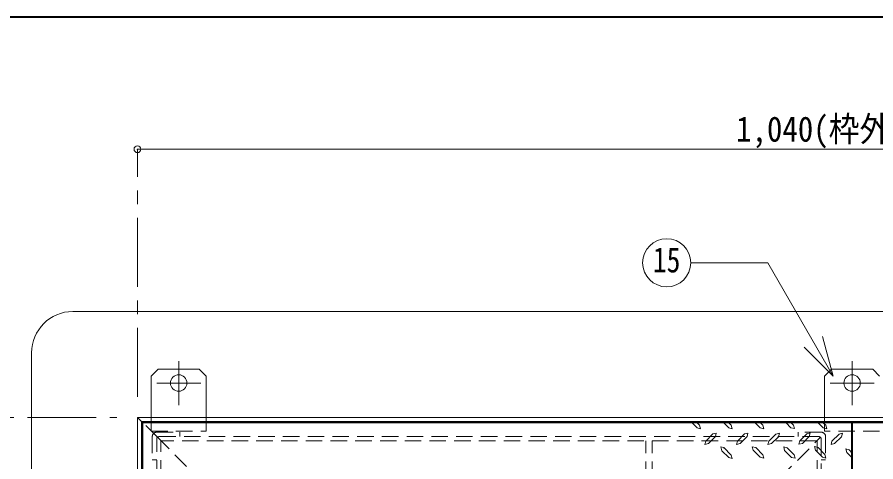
# Model space of a CAD drawing. Units: millimetres at full size, sheet at 1:10; details may follow other scales. Extents: x -2094 to 1956, y -1414 to 1396.
# Drawn here: x -1666 to -1041, y 1073 to 1396 of the extents above; entities that cross this region are included whole.
import ezdxf
from ezdxf.enums import TextEntityAlignment as Align

# ---------------------------------------------------------------- set-up
doc = ezdxf.new("R2010")
doc.units = ezdxf.units.MM
doc.header["$LTSCALE"] = 10
doc.header["$PDMODE"] = 32
doc.header["$PDSIZE"] = 5
doc.linetypes.add('CHAIN1', pattern=[8, 5, -1, 1, -1])
doc.linetypes.add('DASHED1', pattern=[1.8, 1.2, -0.6])
doc.layers.add('0-0_ﾚｲﾔ1', color=4, linetype='Continuous', lineweight=9)
doc.styles.add('ＭＳ ゴシック', font='')
doc.styles.get('ＭＳ ゴシック').set_extended_font_data('MS Gothic')

msp = doc.modelspace()

# ---------------------------------------------------------------- linework, layer by layer
at = {"layer": '0-0_ﾚｲﾔ1', "color": 1, "lineweight": 40}
for p, q in [((1956.31, 1396.33), (-2093.69, 1396.33)), ((-1058.69, 810.33), (-1058.69, 1101.33))]:
    msp.add_line(p, q, dxfattribs=at)
at = {"layer": '0-0_ﾚｲﾔ1'}
for p, q in [((-538.69, 1300.33), (-1578.69, 1300.33)), ((-1625.69, 1182.33), (-491.69, 1182.33)), ((-1655.69, 1152.33), (-1655.69, 810.33)), ((-1568.69, 1135.33), (-1563.69, 1140.33)), ((-1533.69, 1140.33), (-1563.69, 1140.33)), ((-1533.69, 1140.33), (-1528.69, 1135.33)), ((-1073.69, 1140.33), (-1078.69, 1135.33)), ((-1073.69, 1140.33), (-1043.69, 1140.33)), ((-1038.69, 1135.33), (-1043.69, 1140.33)), ((-1568.69, 1135.33), (-1568.69, 1105.33)), ((-1528.69, 1135.33), (-1528.69, 1105.33)), ((-1078.69, 1135.33), (-1078.69, 1105.33)), ((-1575.69, 1102.33), (-1574.69, 1101.33)), ((-1175.09, 1101.33), (-1171.47, 1097.72)), ((-1171.39, 1101.33), (-1169.62, 1099.57)), ((-1152.11, 1101.33), (-1148.49, 1097.72)), ((-1148.41, 1101.33), (-1146.64, 1099.57)), ((-1129.2, 1101.33), (-1125.59, 1097.72)), ((-1125.43, 1101.33), (-1123.66, 1099.57)), ((-1106.57, 1101.33), (-1103.17, 1097.8)), ((-1102.93, 1101.33), (-1101.24, 1099.65)), ((-1101.24, 1099.65), (-1100.6, 1097.16)), ((-1083.32, 1101.33), (-1079.7, 1097.72)), ((-1079.62, 1101.33), (-1077.86, 1099.57)), ((-1168.9, 1097.08), (-1171.47, 1097.72)), ((-1169.62, 1099.57), (-1168.9, 1097.08)), ((-1145.92, 1097.08), (-1148.49, 1097.72)), ((-1146.64, 1099.57), (-1145.92, 1097.08)), ((-1123.02, 1097), (-1125.59, 1097.72)), ((-1123.66, 1099.57), (-1123.02, 1097)), ((-1100.6, 1097.16), (-1103.17, 1097.8)), ((-1077.13, 1097), (-1079.7, 1097.72)), ((-1077.86, 1099.57), (-1077.13, 1097)), ((-1165.12, 1088.16), (-1165.77, 1085.66)), ((-1163.2, 1086.31), (-1158.13, 1091.37)), ((-1142.14, 1088.16), (-1142.78, 1085.66)), ((-1140.21, 1086.31), (-1135.15, 1091.37)), ((-1119.24, 1088.08), (-1119.88, 1085.58)), ((-1117.31, 1086.23), (-1112.25, 1091.29)), ((-1096.82, 1088.24), (-1097.46, 1085.75)), ((-1094.89, 1086.39), (-1089.83, 1091.45)), ((-1073.36, 1088.08), (-1074, 1085.58)), ((-1071.43, 1086.23), (-1066.37, 1091.29)), ((-1163.2, 1086.31), (-1165.77, 1085.66)), ((-1152.06, 1083.41), (-1154.28, 1083.98)), ((-1153.56, 1081.12), (-1154.28, 1083.98)), ((-1153.56, 1081.12), (-1148.49, 1076.05)), ((-1152.06, 1083.41), (-1146.64, 1077.9)), ((-1151.7, 1083.04), (-1151.94, 1083.1)), ((-1140.21, 1086.31), (-1142.78, 1085.66)), ((-1130.65, 1081.41), (-1131.29, 1083.98)), ((-1128.8, 1083.33), (-1131.29, 1083.98)), ((-1130.65, 1081.41), (-1125.59, 1076.34)), ((-1128.8, 1083.33), (-1123.74, 1078.19)), ((-1117.31, 1086.23), (-1119.88, 1085.58)), ((-1107.75, 1081.33), (-1108.39, 1083.9)), ((-1105.9, 1083.25), (-1108.39, 1083.9)), ((-1107.75, 1081.33), (-1102.69, 1076.26)), ((-1105.9, 1083.25), (-1100.84, 1078.11)), ((-1094.89, 1086.39), (-1097.46, 1085.75)), ((-1085.33, 1081.49), (-1085.97, 1084.06)), ((-1083.48, 1083.41), (-1085.97, 1084.06)), ((-1085.33, 1081.49), (-1080.27, 1076.42)), ((-1083.48, 1083.41), (-1078.42, 1078.27)), ((-1071.43, 1086.23), (-1074, 1085.58)), ((-1060.74, 1081.73), (-1063.31, 1082.37)), ((-1062.59, 1079.8), (-1063.31, 1082.37)), ((-1060.74, 1081.73), (-1058.69, 1079.39)), ((-1145.92, 1075.41), (-1148.49, 1076.05)), ((-1146.64, 1077.9), (-1145.92, 1075.41)), ((-1123.02, 1075.7), (-1125.59, 1076.34)), ((-1123.74, 1078.19), (-1123.02, 1075.7)), ((-1100.12, 1075.62), (-1102.69, 1076.26)), ((-1100.84, 1078.11), (-1100.12, 1075.62)), ((-1077.7, 1075.78), (-1080.27, 1076.42)), ((-1078.42, 1078.27), (-1077.7, 1075.78)), ((-1062.59, 1079.8), (-1058.69, 1075.9))]:
    msp.add_line(p, q, dxfattribs=at)
at = {"layer": '0-0_ﾚｲﾔ1', "linetype": 'CHAIN1'}
for p, q in [((-1578.69, 1120.33), (-1578.69, 1300.33)), ((-1548.69, 1146.33), (-1548.69, 1114.33)), ((-1058.69, 1146.33), (-1058.69, 1114.33)), ((-1532.69, 1130.33), (-1564.69, 1130.33)), ((-1074.69, 1130.33), (-1042.69, 1130.33)), ((-1898.69, 1105.33), (-1593.69, 1105.33))]:
    msp.add_line(p, q, dxfattribs=at)
at = {"layer": '0-0_ﾚｲﾔ1', "color": 7, "lineweight": 18}
for p, q in [((-1120.01, 1217.75), (-1176.08, 1217.75)), ((-1072.39, 1135.28), (-1120.01, 1217.75)), ((-1072.39, 1135.28), (-1080.16, 1164.26)), ((-1072.39, 1135.28), (-1093.61, 1156.49)), ((-1575.69, 1102.33), (-1578.69, 1105.33)), ((-538.69, 1105.33), (-1578.69, 1105.33)), ((-1578.69, 1105.33), (-1578.69, 810.33)), ((-541.69, 1102.33), (-1575.69, 1102.33)), ((-1575.69, 1102.33), (-1575.69, 810.33))]:
    msp.add_line(p, q, dxfattribs=at)
at = {"layer": '0-0_ﾚｲﾔ1', "linetype": 'DASHED1'}
for p, q in [((-1564.22, 1090.87), (-1574.69, 1101.33)), ((-1568.69, 1105.33), (-1568.69, 1095.33)), ((-1528.69, 1105.33), (-1528.69, 1095.33)), ((-1078.69, 1105.33), (-1078.69, 1095.33)), ((-1568.69, 1095.33), (-1528.69, 1095.33)), ((-1564.69, 1094.53), (-1547.89, 1094.53)), ((-1547.89, 1094.53), (-1547.89, 1091.33)), ((-1097.99, 1094.53), (-1097.99, 1091.33)), ((-1081.19, 1094.53), (-1097.99, 1094.53)), ((-1038.69, 1095.33), (-1078.69, 1095.33)), ((-1567.89, 1091.33), (-1567.89, 1074.53)), ((-1084.19, 1088.33), (-1561.69, 1088.33)), ((-1561.69, 810.33), (-1561.69, 1088.33)), ((-1208.69, 1061.33), (-1208.69, 1088.33)), ((-1204.19, 1061.33), (-1204.19, 1088.33)), ((-1084.19, 810.33), (-1084.19, 1088.33)), ((-1077.99, 1091.33), (-1077.99, 1074.53)), ((-1564.69, 1074.53), (-1567.89, 1074.53)), ((-1081.19, 1074.53), (-1077.99, 1074.53))]:
    msp.add_line(p, q, dxfattribs=at)
at = {"layer": '0-0_ﾚｲﾔ1', "color": 5, "lineweight": 25}
for p in [(-542.69, 1101.33), (-1574.69, 810.33)]:
    msp.add_line(p, (-1574.69, 1101.33), dxfattribs=at)
at = {"layer": '0-0_ﾚｲﾔ1', "color": 7, "linetype": 'DASHED1', "lineweight": 18}
for p, q in [((-1564.69, 810.33), (-1564.69, 1089.73)), ((-1564.22, 1090.87), (-1534.69, 1061.33)), ((-1082.79, 1091.33), (-1563.09, 1091.33)), ((-1111.19, 1061.33), (-1081.66, 1090.87)), ((-1081.19, 1089.73), (-1081.19, 810.33))]:
    msp.add_line(p, q, dxfattribs=at)
at = {"layer": '0-0_ﾚｲﾔ1'}
for points in [[(-1165.12, 1088.16), (-1159.98, 1093.3), (-1157.49, 1093.94), (-1158.13, 1091.37)], [(-1142.14, 1088.16), (-1137, 1093.3), (-1134.51, 1093.94), (-1135.15, 1091.37)], [(-1119.24, 1088.08), (-1114.1, 1093.22), (-1111.61, 1093.86), (-1112.25, 1091.29)], [(-1096.82, 1088.24), (-1091.68, 1093.38), (-1089.19, 1094.02), (-1089.83, 1091.45)], [(-1073.36, 1088.08), (-1068.21, 1093.22), (-1065.72, 1093.86), (-1066.37, 1091.29)]]:
    msp.add_lwpolyline(points, dxfattribs=at)
at = {"layer": '0-0_ﾚｲﾔ1', "color": 7, "lineweight": 18}
msp.add_circle((-1193.58, 1217.75), 17.5, dxfattribs=at)
at = {"layer": '0-0_ﾚｲﾔ1'}
for centre in [(-1548.69, 1130.33), (-1058.69, 1130.33)]:
    msp.add_circle(centre, 6, dxfattribs=at)
msp.add_arc((-1625.69, 1152.33), 30, 90, 180, dxfattribs=at)
at = {"layer": '0-0_ﾚｲﾔ1', "linetype": 'DASHED1'}
for centre, start, end in [((-1564.69, 1091.33), 90, 180), ((-1081.19, 1091.33), 0, 90)]:
    msp.add_arc(centre, 3.2, start, end, dxfattribs=at)
at = {"layer": '0-0_ﾚｲﾔ1', "color": 7, "linetype": 'DASHED1', "lineweight": 18}
for centre, start, end in [((-1563.09, 1089.73), 90, 180), ((-1082.79, 1089.73), 0, 90)]:
    msp.add_arc(centre, 1.6, start, end, dxfattribs=at)
at = {"layer": '0-0_ﾚｲﾔ1', "color": 1}
msp.add_point((-1578.69, 1300.33), dxfattribs=at)

# ---------------------------------------------------------------- texts
at = {"layer": '0-0_ﾚｲﾔ1', "color": 7, "style": 'ＭＳ ゴシック'}
for s, width, p in [('1,040(枠外寸法)', 0.9, (-1143.07, 1300.33)), ('15', 0.8, (-1203.58, 1205.25))]:
    msp.add_text(s, height=18.33, dxfattribs=dict(at, width=width)).set_placement(p, align=Align.BOTTOM_LEFT)

doc.saveas('drawing.dxf')
